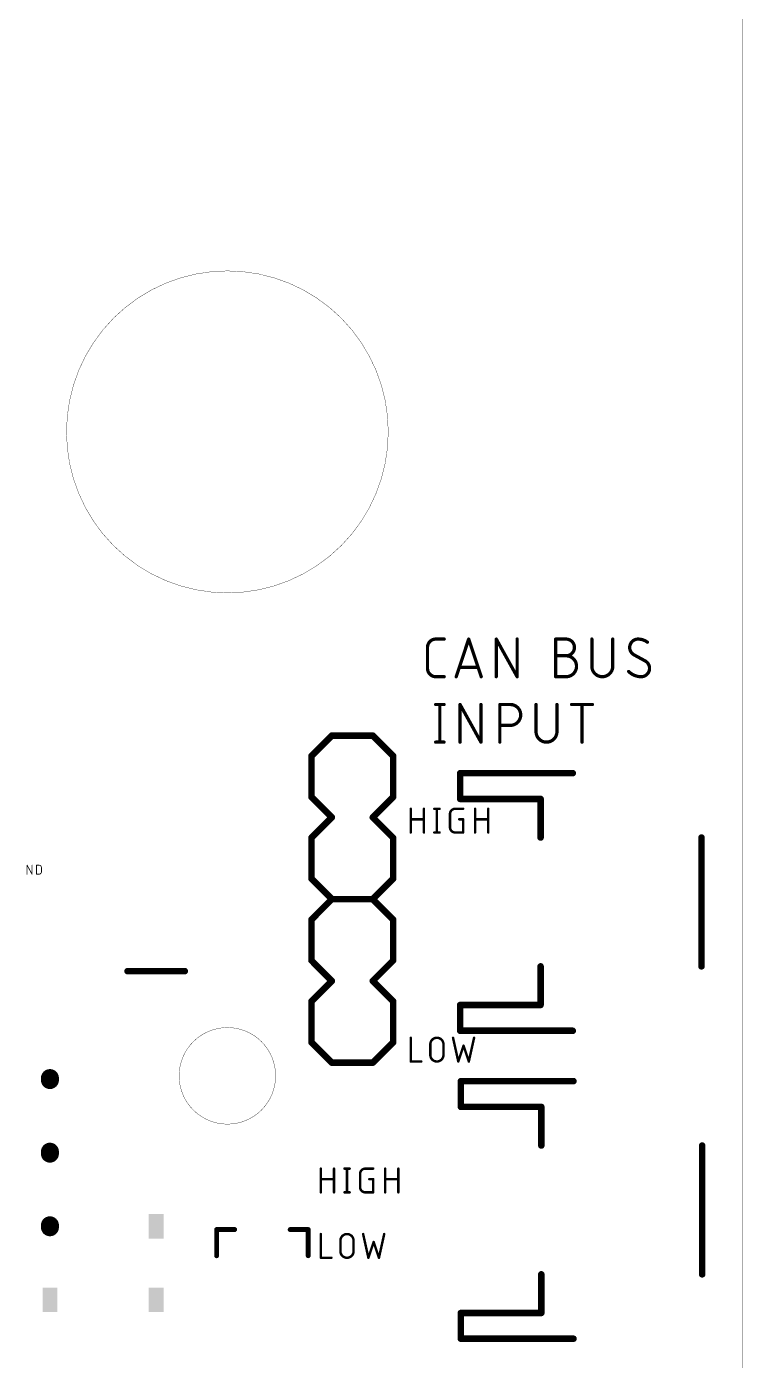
# Model space of a CAD drawing. Extents: x 2 to 74, y 3 to 153.
# Drawn here: x 51.85 to 74.1, y 70.26 to 111.68 of the extents above; entities that cross this region are included whole.
import ezdxf

# ---------------------------------------------------------------- set-up
doc = ezdxf.new("R2010")
doc.units = 0
doc.layers.add('20', color=31, linetype='CONTINUOUS')
doc.layers.add('21', color=253, linetype='CONTINUOUS')

# ---------------------------------------------------------------- blocks, each defined once
blk = doc.blocks.new('RECT')
blk.add_solid([(-0.5, -0.5), (0.5, -0.5), (-0.5, 0.5), (0.5, 0.5)])

msp = doc.modelspace()

# ---------------------------------------------------------------- linework, layer by layer
at = {"layer": '20', "const_width": 0.01}
msp.add_lwpolyline([(74.0933, 153.0944), (74.0933, 3.0944)], dxfattribs=at)
for points in [[(58.0933, 94.0944, 1), (58.0933, 104.0944, 1), (58.0933, 94.0944)], [(58.0933, 77.5944, 1), (58.0933, 80.5944, 1), (58.0933, 77.5944)]]:
    msp.add_lwpolyline(points, format="xyb", dxfattribs=at)
at = {"layer": '21'}
for points, const_width in [([(64.5724, 92.6592, 0.4142), (64.3128, 92.3996)], 0.1016), ([(64.3382, 92.3996, 1), (64.2874, 92.3996)], 0.0508), ([(64.2874, 92.3996, 1), (64.3382, 92.3996)], 0.0508), ([(64.5724, 92.6846, 1), (64.5724, 92.6338)], 0.0508), ([(64.5724, 92.6338, 1), (64.5724, 92.6846)], 0.0508), ([(64.8321, 92.6338, 1), (64.8321, 92.6846)], 0.0508), ([(65.6173, 92.6672, 1), (65.5691, 92.6512)], 0.0508), ([(65.6173, 92.6512, 1), (65.5691, 92.6672)], 0.0508), ([(66.4751, 92.6592, 1), (66.4243, 92.6592)], 0.0508), ([(66.4719, 92.6715, 1), (66.4275, 92.6469)], 0.0508), ([(67.1242, 92.6592, 1), (67.0734, 92.6592)], 0.0508), ([(68.3209, 92.6592, 1), (68.27, 92.6592)], 0.0508), ([(68.2955, 92.6846, 1), (68.2955, 92.6338)], 0.0508), ([(68.62, 92.1399, 1), (68.62, 92.6592)], 0.1016), ([(68.62, 92.6846, 1), (68.62, 92.6338)], 0.0508), ([(68.62, 92.6338, 1), (68.62, 92.6846)], 0.0508), ([(69.4469, 92.6592, 1), (69.3961, 92.6592)], 0.0508), ([(70.096, 92.6592, 1), (70.0452, 92.6592)], 0.0508), ([(70.8566, 92.6592, 0.4142), (70.597, 92.3996)], 0.1016), ([(70.597, 92.3996, 0.2656), (70.7268, 92.1724)], 0.1016), ([(70.6224, 92.3996, 1), (70.5716, 92.3996)], 0.0508), ([(70.5716, 92.3996, 1), (70.6224, 92.3996)], 0.0508), ([(71.1487, 92.5618, 0.1623), (70.8566, 92.6592)], 0.1016), ([(70.8566, 92.6846, 1), (70.8566, 92.6338)], 0.0508), ([(70.8566, 92.6338, 1), (70.8566, 92.6846)], 0.0508), ([(71.1335, 92.5415, 1), (71.1639, 92.5822)], 0.0508), ([(68.2955, 92.1653, 1), (68.2955, 92.1145)], 0.0508), ([(68.62, 91.4908, 1), (68.62, 92.1399)], 0.1016), ([(68.62, 92.1653, 1), (68.62, 92.1145)], 0.0508), ([(68.62, 92.1653, 1), (68.62, 92.1145)], 0.0508), ([(68.62, 92.1145, 1), (68.62, 92.1653)], 0.0508), ([(70.7389, 92.1947, 1), (70.7146, 92.1501)], 0.0508), ([(70.7139, 92.1505, 1), (70.7397, 92.1942)], 0.0508), ([(71.2136, 91.7504, 0.2656), (71.0838, 91.9776)], 0.1016), ([(71.0967, 91.9995, 1), (71.0709, 91.9557)], 0.0508), ([(71.0716, 91.9553, 1), (71.096, 91.9999)], 0.0508), ([(64.3128, 91.7504, 0.4142), (64.5724, 91.4908)], 0.1016), ([(64.3382, 91.7504, 1), (64.2874, 91.7504)], 0.0508), ([(64.2874, 91.7504, 1), (64.3382, 91.7504)], 0.0508), ([(64.5724, 91.5162, 1), (64.5724, 91.4654)], 0.0508), ([(64.5724, 91.4654, 1), (64.5724, 91.5162)], 0.0508), ([(64.8321, 91.4654, 1), (64.8321, 91.5162)], 0.0508), ([(65.3011, 91.8083, 1), (65.3011, 91.7575)], 0.0508), ([(65.8853, 91.7575, 1), (65.8853, 91.8083)], 0.0508), ([(68.2955, 91.5162, 1), (68.2955, 91.4654)], 0.0508), ([(68.62, 91.5162, 1), (68.62, 91.4654)], 0.0508), ([(68.62, 91.4654, 1), (68.62, 91.5162)], 0.0508), ([(69.4215, 91.8154, 1), (70.0706, 91.8154)], 0.1016), ([(69.4469, 91.8154, 1), (69.3961, 91.8154)], 0.0508), ([(69.3961, 91.8154, 1), (69.4469, 91.8154)], 0.0508), ([(70.096, 91.8154, 1), (70.0452, 91.8154)], 0.0508), ([(70.0452, 91.8154, 1), (70.096, 91.8154)], 0.0508), ([(70.5645, 91.6531, 0.2), (70.954, 91.4908)], 0.1016), ([(70.5825, 91.671, 1), (70.5465, 91.6352)], 0.0508), ([(70.954, 91.4908, 0.4142), (71.2136, 91.7504)], 0.1016), ([(70.954, 91.5162, 1), (70.954, 91.4654)], 0.0508), ([(70.954, 91.4654, 1), (70.954, 91.5162)], 0.0508), ([(71.239, 91.7504, 1), (71.1882, 91.7504)], 0.0508), ([(71.1882, 91.7504, 1), (71.239, 91.7504)], 0.0508), ([(65.1796, 91.4988, 1), (65.2278, 91.4828)], 0.0508), ([(65.9585, 91.4828, 1), (66.0067, 91.4988)], 0.0508), ([(66.4243, 91.4908, 1), (66.4751, 91.4908)], 0.0508), ([(67.0734, 91.4908, 1), (67.1242, 91.4908)], 0.0508), ([(67.0766, 91.4785, 1), (67.121, 91.5031)], 0.0508), ([(68.27, 91.4908, 1), (68.3209, 91.4908)], 0.0508), ([(64.5668, 90.6526, 1), (64.5668, 90.6018)], 0.0508), ([(64.722, 90.6272, 1), (64.6712, 90.6272)], 0.0508), ([(64.8264, 90.6018, 1), (64.8264, 90.6526)], 0.0508), ([(65.35, 90.6272, 1), (65.2992, 90.6272)], 0.0508), ([(65.3468, 90.6395, 1), (65.3024, 90.6149)], 0.0508), ([(65.9991, 90.6272, 1), (65.9483, 90.6272)], 0.0508), ([(66.5861, 90.6272, 1), (66.5353, 90.6272)], 0.0508), ([(66.5607, 90.6526, 1), (66.5607, 90.6018)], 0.0508), ([(66.8852, 89.9781, 1), (66.8852, 90.6272)], 0.1016), ([(66.8852, 90.6526, 1), (66.8852, 90.6018)], 0.0508), ([(66.8852, 90.6018, 1), (66.8852, 90.6526)], 0.0508), ([(67.7122, 90.6272, 1), (67.6614, 90.6272)], 0.0508), ([(68.3613, 90.6272, 1), (68.3105, 90.6272)], 0.0508), ([(68.7917, 90.6526, 1), (68.7917, 90.6018)], 0.0508), ([(69.1416, 90.6272, 1), (69.0908, 90.6272)], 0.0508), ([(69.4408, 90.6018, 1), (69.4408, 90.6526)], 0.0508), ([(66.5607, 90.0035, 1), (66.5607, 89.9527)], 0.0508), ([(66.8852, 90.0035, 1), (66.8852, 89.9527)], 0.0508), ([(66.8852, 89.9527, 1), (66.8852, 90.0035)], 0.0508), ([(61.341, 89.7128, 1), (61.341, 89.6112)], 0.1016), ([(61.3769, 89.6261, 1), (61.3051, 89.6979)], 0.1016), ([(62.6469, 89.6979, 1), (62.5751, 89.6261)], 0.1016), ([(62.611, 89.6112, 1), (62.611, 89.7128)], 0.1016), ([(64.5668, 89.4842, 1), (64.5668, 89.4334)], 0.0508), ([(64.6712, 89.4588, 1), (64.722, 89.4588)], 0.0508), ([(64.8264, 89.4334, 1), (64.8264, 89.4842)], 0.0508), ([(65.2992, 89.4588, 1), (65.35, 89.4588)], 0.0508), ([(65.9483, 89.4588, 1), (65.9991, 89.4588)], 0.0508), ([(65.9515, 89.4465, 1), (65.9959, 89.4711)], 0.0508), ([(66.5353, 89.4588, 1), (66.5861, 89.4588)], 0.0508), ([(67.6868, 89.7834, 1), (68.3359, 89.7834)], 0.1016), ([(67.7122, 89.7834, 1), (67.6614, 89.7834)], 0.0508), ([(67.6614, 89.7834, 1), (67.7122, 89.7834)], 0.0508), ([(68.3613, 89.7834, 1), (68.3105, 89.7834)], 0.0508), ([(68.3105, 89.7834, 1), (68.3613, 89.7834)], 0.0508), ([(69.0908, 89.4588, 1), (69.1416, 89.4588)], 0.0508), ([(60.7568, 89.027, 1), (60.6552, 89.027)], 0.1016), ([(60.6701, 89.0629, 1), (60.7419, 88.9911)], 0.1016), ([(63.2968, 89.027, 1), (63.1952, 89.027)], 0.1016), ([(63.2101, 88.9911, 1), (63.2819, 89.0629)], 0.1016), ([(65.328, 88.5458, 1), (65.328, 88.4442)], 0.1016), ([(65.3788, 88.495, 1), (65.2772, 88.495)], 0.1016), ([(68.828, 88.4442, 1), (68.828, 88.5458)], 0.1016), ([(60.7419, 87.7929, 1), (60.6701, 87.7211)], 0.1016), ([(63.2819, 87.7211, 1), (63.2101, 87.7929)], 0.1016), ([(60.6552, 87.757, 1), (60.7568, 87.757)], 0.1016), ([(63.1952, 87.757, 1), (63.2968, 87.757)], 0.1016), ([(63.8112, 87.3887, 1), (63.7731, 87.3887)], 0.0381), ([(64.2204, 87.3887, 1), (64.1823, 87.3887)], 0.0381), ([(64.5245, 87.4077, 1), (64.5245, 87.3697)], 0.0381), ([(64.6254, 87.3887, 1), (64.5873, 87.3887)], 0.0381), ([(64.6882, 87.3697, 1), (64.6882, 87.4077)], 0.0381), ([(65.175, 87.3887, 0.4142), (65.0113, 87.225)], 0.0762), ([(65.175, 87.4077, 1), (65.175, 87.3697)], 0.0381), ([(65.175, 87.3697, 1), (65.175, 87.4077)], 0.0381), ([(65.328, 87.7458, 1), (65.328, 87.6442)], 0.1016), ([(65.2772, 87.695, 1), (65.3788, 87.695)], 0.1016), ([(65.4205, 87.3697, 1), (65.4205, 87.4077)], 0.0381), ([(65.8106, 87.3887, 1), (65.7725, 87.3887)], 0.0381), ([(66.2199, 87.3887, 1), (66.1818, 87.3887)], 0.0381), ([(67.8788, 87.695, 1), (67.7772, 87.695)], 0.1016), ([(67.828, 87.6442, 1), (67.828, 87.7458)], 0.1016), ([(61.3769, 87.0861, 1), (61.3051, 87.1579)], 0.1016), ([(61.3051, 87.0861, 1), (61.3769, 87.1579)], 0.1016), ([(62.6469, 87.1579, 1), (62.5751, 87.0861)], 0.1016), ([(62.5751, 87.1579, 1), (62.6469, 87.0861)], 0.1016), ([(63.7921, 87.0804, 1), (63.7921, 87.0423)], 0.0381), ([(64.2013, 87.0423, 1), (64.2013, 87.0804)], 0.0381), ([(65.0303, 87.225, 1), (64.9922, 87.225)], 0.0381), ([(64.9922, 87.225, 1), (65.0303, 87.225)], 0.0381), ([(65.2978, 87.0804, 1), (65.2978, 87.0423)], 0.0381), ([(65.4396, 87.0613, 1), (65.4015, 87.0613)], 0.0381), ([(65.4205, 87.0423, 1), (65.4205, 87.0804)], 0.0381), ([(65.7916, 87.0804, 1), (65.7916, 87.0423)], 0.0381), ([(66.2008, 87.0423, 1), (66.2008, 87.0804)], 0.0381), ([(60.7568, 86.487, 1), (60.6552, 86.487)], 0.1016), ([(60.6701, 86.5229, 1), (60.7419, 86.4511)], 0.1016), ([(63.2968, 86.487, 1), (63.1952, 86.487)], 0.1016), ([(63.2101, 86.4511, 1), (63.2819, 86.5229)], 0.1016), ([(63.7731, 86.6521, 1), (63.8112, 86.6521)], 0.0381), ([(64.1823, 86.6521, 1), (64.2204, 86.6521)], 0.0381), ([(64.5245, 86.6711, 1), (64.5245, 86.6331)], 0.0381), ([(64.5873, 86.6521, 1), (64.6254, 86.6521)], 0.0381), ([(64.6882, 86.6331, 1), (64.6882, 86.6711)], 0.0381), ([(65.0113, 86.8158, 0.4142), (65.175, 86.6521)], 0.0762), ([(65.0303, 86.8158, 1), (64.9922, 86.8158)], 0.0381), ([(64.9922, 86.8158, 1), (65.0303, 86.8158)], 0.0381), ([(65.175, 86.6711, 1), (65.175, 86.6331)], 0.0381), ([(65.175, 86.6331, 1), (65.175, 86.6711)], 0.0381), ([(65.4015, 86.6521, 1), (65.4396, 86.6521)], 0.0381), ([(65.4205, 86.6331, 1), (65.4205, 86.6711)], 0.0381), ([(65.7725, 86.6521, 1), (65.8106, 86.6521)], 0.0381), ([(66.1818, 86.6521, 1), (66.2199, 86.6521)], 0.0381), ([(72.8788, 86.495, 1), (72.7772, 86.495)], 0.1016), ([(67.7772, 86.495, 1), (67.8788, 86.495)], 0.1016), ([(51.8729, 85.6392, 1), (51.8618, 85.633)], 0.0127), ([(51.8737, 85.6361, 1), (51.861, 85.6361)], 0.0127), ([(51.861, 85.3567, 1), (51.8737, 85.3567)], 0.0127), ([(52.0289, 85.6361, 1), (52.0162, 85.6361)], 0.0127), ([(52.0162, 85.3567, 1), (52.0289, 85.3567)], 0.0127), ([(52.017, 85.3536, 1), (52.0281, 85.3598)], 0.0127), ([(52.1663, 85.6361, 1), (52.1536, 85.6361)], 0.0127), ([(52.1599, 85.3631, 1), (52.1599, 85.3504)], 0.0127), ([(52.1536, 85.3567, 1), (52.1663, 85.3567)], 0.0127), ([(52.1599, 85.6424, 1), (52.1599, 85.6298)], 0.0127), ([(52.3151, 85.5585, 0.4142), (52.2375, 85.6361)], 0.0254), ([(52.2375, 85.3567, 0.4142), (52.3151, 85.4343)], 0.0254), ([(52.2375, 85.363, 1), (52.2375, 85.3504)], 0.0127), ([(52.2375, 85.6424, 1), (52.2375, 85.6298)], 0.0127), ([(52.2375, 85.6298, 1), (52.2375, 85.6424)], 0.0127), ([(52.2375, 85.3504, 1), (52.2375, 85.3631)], 0.0127), ([(52.3215, 85.5585, 1), (52.3088, 85.5585)], 0.0127), ([(52.3088, 85.5585, 1), (52.3215, 85.5585)], 0.0127), ([(52.3215, 85.4343, 1), (52.3088, 85.4343)], 0.0127), ([(52.3088, 85.4343, 1), (52.3215, 85.4343)], 0.0127), ([(60.7419, 85.2529, 1), (60.6701, 85.1811)], 0.1016), ([(60.6552, 85.217, 1), (60.7568, 85.217)], 0.1016), ([(63.1952, 85.217, 1), (63.2968, 85.217)], 0.1016), ([(63.2819, 85.1811, 1), (63.2101, 85.2529)], 0.1016), ([(61.341, 84.6328, 1), (61.341, 84.5312)], 0.1016), ([(61.341, 84.6328, 1), (61.341, 84.5312)], 0.1016), ([(61.3769, 84.5461, 1), (61.3051, 84.6179)], 0.1016), ([(61.3051, 84.5461, 1), (61.3769, 84.6179)], 0.1016), ([(62.6469, 84.6179, 1), (62.5751, 84.5461)], 0.1016), ([(62.5751, 84.6179, 1), (62.6469, 84.5461)], 0.1016), ([(62.611, 84.5312, 1), (62.611, 84.6328)], 0.1016), ([(62.611, 84.5312, 1), (62.611, 84.6328)], 0.1016), ([(60.7568, 83.947, 1), (60.6552, 83.947)], 0.1016), ([(60.6701, 83.9829, 1), (60.7419, 83.9111)], 0.1016), ([(63.2968, 83.947, 1), (63.1952, 83.947)], 0.1016), ([(63.2101, 83.9111, 1), (63.2819, 83.9829)], 0.1016), ([(54.991, 82.3976, 1), (54.991, 82.296)], 0.1016), ([(56.769, 82.296, 1), (56.769, 82.3976)], 0.1016), ([(60.7419, 82.7129, 1), (60.6701, 82.6411)], 0.1016), ([(60.6552, 82.677, 1), (60.7568, 82.677)], 0.1016), ([(63.1952, 82.677, 1), (63.2968, 82.677)], 0.1016), ([(63.2819, 82.6411, 1), (63.2101, 82.7129)], 0.1016), ([(67.8788, 82.495, 1), (67.7772, 82.495)], 0.1016), ([(72.7772, 82.495, 1), (72.8788, 82.495)], 0.1016), ([(61.3769, 82.0061, 1), (61.3051, 82.0779)], 0.1016), ([(61.3051, 82.0061, 1), (61.3769, 82.0779)], 0.1016), ([(62.6469, 82.0779, 1), (62.5751, 82.0061)], 0.1016), ([(62.5751, 82.0779, 1), (62.6469, 82.0061)], 0.1016), ([(60.7568, 81.407, 1), (60.6552, 81.407)], 0.1016), ([(60.6701, 81.4429, 1), (60.7419, 81.3711)], 0.1016), ([(63.2968, 81.407, 1), (63.1952, 81.407)], 0.1016), ([(63.2101, 81.3711, 1), (63.2819, 81.4429)], 0.1016), ([(65.328, 81.3458, 1), (65.328, 81.2442)], 0.1016), ([(65.3788, 81.295, 1), (65.2772, 81.295)], 0.1016), ([(67.7772, 81.295, 1), (67.8788, 81.295)], 0.1016), ([(67.828, 81.2442, 1), (67.828, 81.3458)], 0.1016), ([(65.328, 80.5458, 1), (65.328, 80.4442)], 0.1016), ([(65.2772, 80.495, 1), (65.3788, 80.495)], 0.1016), ([(68.828, 80.4442, 1), (68.828, 80.5458)], 0.1016), ([(60.7419, 80.1729, 1), (60.6701, 80.1011)], 0.1016), ([(60.6552, 80.137, 1), (60.7568, 80.137)], 0.1016), ([(63.1952, 80.137, 1), (63.2968, 80.137)], 0.1016), ([(63.2819, 80.1011, 1), (63.2101, 80.1729)], 0.1016), ([(63.8112, 80.2767, 1), (63.7731, 80.2767)], 0.0381), ([(64.8093, 80.0721, 1), (64.4001, 80.0721)], 0.0762), ([(64.4192, 80.0721, 1), (64.3811, 80.0721)], 0.0381), ([(64.3811, 80.0721, 1), (64.4192, 80.0721)], 0.0381), ([(64.8284, 80.0721, 1), (64.7903, 80.0721)], 0.0381), ([(64.7903, 80.0721, 1), (64.8284, 80.0721)], 0.0381), ([(65.125, 80.2808, 1), (65.0878, 80.2726)], 0.0381), ([(65.4519, 80.0372, 1), (65.4157, 80.0251)], 0.0381), ([(65.4519, 80.0251, 1), (65.4157, 80.0372)], 0.0381), ([(65.7798, 80.2726, 1), (65.7426, 80.2808)], 0.0381), ([(61.341, 79.5528, 1), (61.341, 79.4512)], 0.1016), ([(61.3051, 79.4661, 1), (61.3769, 79.5379)], 0.1016), ([(62.5751, 79.5379, 1), (62.6469, 79.4661)], 0.1016), ([(62.611, 79.4512, 1), (62.611, 79.5528)], 0.1016), ([(63.7921, 79.5592, 1), (63.7921, 79.5211)], 0.0381), ([(63.7731, 79.5401, 1), (63.8112, 79.5401)], 0.0381), ([(64.1195, 79.5211, 1), (64.1195, 79.5592)], 0.0381), ([(64.4001, 79.7447, 1), (64.8094, 79.7447)], 0.0762), ([(64.4192, 79.7447, 1), (64.3811, 79.7447)], 0.0381), ([(64.3811, 79.7447, 1), (64.4192, 79.7447)], 0.0381), ([(64.8284, 79.7447, 1), (64.7903, 79.7447)], 0.0381), ([(64.7903, 79.7447, 1), (64.8284, 79.7447)], 0.0381), ([(65.252, 79.5461, 1), (65.2882, 79.5341)], 0.0381), ([(65.2515, 79.536, 1), (65.2887, 79.5442)], 0.0381), ([(65.5789, 79.5442, 1), (65.6161, 79.536)], 0.0381), ([(65.5794, 79.5341, 1), (65.6156, 79.5461)], 0.0381), ([(52.7177, 79.0245, 1), (52.4383, 79.0245)], 0.2794), ([(52.4383, 78.9635, 1), (52.7177, 78.9635)], 0.2794), ([(65.35, 78.9808, 1), (65.35, 78.8792)], 0.1016), ([(65.4008, 78.93, 1), (65.2992, 78.93)], 0.1016), ([(68.85, 78.8792, 1), (68.85, 78.9808)], 0.1016), ([(65.35, 78.1808, 1), (65.35, 78.0792)], 0.1016), ([(65.2992, 78.13, 1), (65.4008, 78.13)], 0.1016), ([(67.9008, 78.13, 1), (67.7992, 78.13)], 0.1016), ([(67.85, 78.0792, 1), (67.85, 78.1808)], 0.1016), ([(52.7177, 76.7385, 1), (52.4383, 76.7385)], 0.2794), ([(52.4383, 76.6775, 1), (52.7177, 76.6775)], 0.2794), ([(67.7992, 76.93, 1), (67.9008, 76.93)], 0.1016), ([(72.9008, 76.93, 1), (72.7992, 76.93)], 0.1016), ([(61.0172, 76.2127, 1), (60.9791, 76.2127)], 0.0381), ([(61.4264, 76.2127, 1), (61.3883, 76.2127)], 0.0381), ([(61.7305, 76.2317, 1), (61.7305, 76.1937)], 0.0381), ([(61.8314, 76.2127, 1), (61.7933, 76.2127)], 0.0381), ([(61.8942, 76.1937, 1), (61.8942, 76.2317)], 0.0381), ([(62.381, 76.2127, 0.4142), (62.2173, 76.049)], 0.0762), ([(62.381, 76.2317, 1), (62.381, 76.1937)], 0.0381), ([(62.381, 76.1937, 1), (62.381, 76.2317)], 0.0381), ([(62.6265, 76.1937, 1), (62.6265, 76.2317)], 0.0381), ([(63.0166, 76.2127, 1), (62.9785, 76.2127)], 0.0381), ([(63.4259, 76.2127, 1), (63.3878, 76.2127)], 0.0381), ([(60.9981, 75.9044, 1), (60.9981, 75.8663)], 0.0381), ([(61.4073, 75.8663, 1), (61.4073, 75.9044)], 0.0381), ([(62.2363, 76.049, 1), (62.1982, 76.049)], 0.0381), ([(62.1982, 76.049, 1), (62.2363, 76.049)], 0.0381), ([(62.5038, 75.9044, 1), (62.5038, 75.8663)], 0.0381), ([(62.6456, 75.8853, 1), (62.6075, 75.8853)], 0.0381), ([(62.6265, 75.8663, 1), (62.6265, 75.9044)], 0.0381), ([(62.9976, 75.9044, 1), (62.9976, 75.8663)], 0.0381), ([(63.4068, 75.8663, 1), (63.4068, 75.9044)], 0.0381), ([(60.9791, 75.4761, 1), (61.0172, 75.4761)], 0.0381), ([(61.3883, 75.4761, 1), (61.4264, 75.4761)], 0.0381), ([(61.7305, 75.4951, 1), (61.7305, 75.4571)], 0.0381), ([(61.7933, 75.4761, 1), (61.8314, 75.4761)], 0.0381), ([(61.8942, 75.4571, 1), (61.8942, 75.4951)], 0.0381), ([(62.2363, 75.6398, 1), (62.1982, 75.6398)], 0.0381), ([(62.1982, 75.6398, 1), (62.2363, 75.6398)], 0.0381), ([(62.2173, 75.6398, 0.4142), (62.381, 75.4761)], 0.0762), ([(62.381, 75.4951, 1), (62.381, 75.4571)], 0.0381), ([(62.381, 75.4571, 1), (62.381, 75.4951)], 0.0381), ([(62.6075, 75.4761, 1), (62.6456, 75.4761)], 0.0381), ([(62.6265, 75.4571, 1), (62.6265, 75.4951)], 0.0381), ([(62.9785, 75.4761, 1), (63.0166, 75.4761)], 0.0381), ([(63.3878, 75.4761, 1), (63.4259, 75.4761)], 0.0381), ([(52.7177, 74.4525, 1), (52.4383, 74.4525)], 0.2794), ([(52.4383, 74.3915, 1), (52.7177, 74.3915)], 0.2794), ([(57.7977, 74.3204, 1), (57.7215, 74.3204)], 0.0762), ([(57.7596, 74.3585, 1), (57.7596, 74.2823)], 0.0762), ([(58.3184, 74.2823, 1), (58.3184, 74.3585)], 0.0762), ([(60.0456, 74.3585, 1), (60.0456, 74.2823)], 0.0762), ([(60.6425, 74.3204, 1), (60.5663, 74.3204)], 0.0762), ([(60.6044, 74.2823, 1), (60.6044, 74.3585)], 0.0762), ([(61.0172, 74.1807, 1), (60.9791, 74.1807)], 0.0381), ([(62.0153, 73.9761, 1), (61.6061, 73.9761)], 0.0762), ([(62.331, 74.1848, 1), (62.2938, 74.1766)], 0.0381), ([(62.9858, 74.1766, 1), (62.9486, 74.1848)], 0.0381), ([(61.6252, 73.9761, 1), (61.5871, 73.9761)], 0.0381), ([(61.5871, 73.9761, 1), (61.6252, 73.9761)], 0.0381), ([(62.0344, 73.9761, 1), (61.9963, 73.9761)], 0.0381), ([(61.9963, 73.9761, 1), (62.0344, 73.9761)], 0.0381), ([(62.6579, 73.9412, 1), (62.6217, 73.9291)], 0.0381), ([(62.6579, 73.9291, 1), (62.6217, 73.9412)], 0.0381), ([(57.7215, 73.5076, 1), (57.7977, 73.5076)], 0.0762), ([(60.5663, 73.5076, 1), (60.6425, 73.5076)], 0.0762), ([(60.9981, 73.4631, 1), (60.9981, 73.4251)], 0.0381), ([(60.9791, 73.4441, 1), (61.0172, 73.4441)], 0.0381), ([(61.3255, 73.4251, 1), (61.3255, 73.4631)], 0.0381), ([(61.6061, 73.6487, 1), (62.0154, 73.6487)], 0.0762), ([(61.6252, 73.6487, 1), (61.5871, 73.6487)], 0.0381), ([(61.5871, 73.6487, 1), (61.6252, 73.6487)], 0.0381), ([(62.0344, 73.6487, 1), (61.9963, 73.6487)], 0.0381), ([(61.9963, 73.6487, 1), (62.0344, 73.6487)], 0.0381), ([(62.458, 73.4501, 1), (62.4942, 73.4381)], 0.0381), ([(62.4575, 73.44, 1), (62.4947, 73.4482)], 0.0381), ([(62.7849, 73.4482, 1), (62.8221, 73.44)], 0.0381), ([(62.7854, 73.4381, 1), (62.8216, 73.4501)], 0.0381), ([(67.9008, 72.93, 1), (67.7992, 72.93)], 0.1016), ([(72.7992, 72.93, 1), (72.9008, 72.93)], 0.1016), ([(65.35, 71.7808, 1), (65.35, 71.6792)], 0.1016), ([(65.4008, 71.73, 1), (65.2992, 71.73)], 0.1016), ([(67.7992, 71.73, 1), (67.9008, 71.73)], 0.1016), ([(67.85, 71.6792, 1), (67.85, 71.7808)], 0.1016), ([(65.35, 70.9808, 1), (65.35, 70.8792)], 0.1016), ([(65.2992, 70.93, 1), (65.4008, 70.93)], 0.1016), ([(68.85, 70.8792, 1), (68.85, 70.9808)], 0.1016)]:
    msp.add_lwpolyline(points, format="xyb", dxfattribs=dict(at, const_width=const_width))
for points, const_width in [([(64.3128, 91.7504), (64.3128, 92.3996)], 0.1016), ([(64.5724, 92.6592), (64.8321, 92.6592)], 0.1016), ([(65.2037, 91.4908), (65.5932, 92.6592)], 0.1016), ([(65.5932, 92.6592), (65.9826, 91.4908)], 0.1016), ([(66.4497, 91.4908), (66.4497, 92.6592)], 0.1016), ([(66.4497, 92.6592), (67.0988, 91.4908)], 0.1016), ([(67.0988, 91.4908), (67.0988, 92.6592)], 0.1016), ([(68.2955, 91.4908), (68.2955, 92.6592)], 0.1016), ([(68.2955, 92.6592), (68.62, 92.6592)], 0.1016), ([(69.4215, 92.6592), (69.4215, 91.8154)], 0.1016), ([(70.0706, 91.8154), (70.0706, 92.6592)], 0.1016), ([(68.2955, 92.1399), (68.62, 92.1399)], 0.1016), ([(71.0838, 91.9776), (70.7268, 92.1724)], 0.1016), ([(64.8321, 91.4908), (64.5724, 91.4908)], 0.1016), ([(65.8853, 91.7829), (65.3011, 91.7829)], 0.1016), ([(68.62, 91.4908), (68.2955, 91.4908)], 0.1016), ([(64.5668, 90.6272), (64.8264, 90.6272)], 0.1016), ([(64.6966, 90.6272), (64.6966, 89.4588)], 0.1016), ([(65.3246, 89.4588), (65.3246, 90.6272)], 0.1016), ([(65.3246, 90.6272), (65.9737, 89.4588)], 0.1016), ([(65.9737, 89.4588), (65.9737, 90.6272)], 0.1016), ([(66.5607, 89.4588), (66.5607, 90.6272)], 0.1016), ([(66.5607, 90.6272), (66.8852, 90.6272)], 0.1016), ([(67.6868, 90.6272), (67.6868, 89.7834)], 0.1016), ([(68.3359, 89.7834), (68.3359, 90.6272)], 0.1016), ([(68.7917, 90.6272), (69.4408, 90.6272)], 0.1016), ([(69.1162, 89.4588), (69.1162, 90.6272)], 0.1016), ([(66.8852, 89.9781), (66.5607, 89.9781)], 0.1016), ([(61.341, 89.662), (60.706, 89.027)], 0.2032), ([(62.611, 89.662), (61.341, 89.662)], 0.2032), ([(63.246, 89.027), (62.611, 89.662)], 0.2032), ([(64.5668, 89.4588), (64.8264, 89.4588)], 0.1016), ([(60.706, 87.757), (60.706, 89.027)], 0.2032), ([(63.246, 89.027), (63.246, 87.757)], 0.2032), ([(68.828, 88.495), (65.328, 88.495)], 0.2032), ([(65.328, 88.495), (65.328, 87.695)], 0.2032), ([(61.341, 87.122), (60.706, 87.757)], 0.2032), ([(63.246, 87.757), (62.611, 87.122)], 0.2032), ([(63.7921, 86.6521), (63.7921, 87.3887)], 0.0762), ([(64.2013, 87.3887), (64.2013, 86.6521)], 0.0762), ([(64.5245, 87.3887), (64.6882, 87.3887)], 0.0762), ([(64.6063, 87.3887), (64.6063, 86.6521)], 0.0762), ([(65.175, 87.3887), (65.4205, 87.3887)], 0.0762), ([(65.328, 87.695), (67.828, 87.695)], 0.2032), ([(65.7916, 86.6521), (65.7916, 87.3887)], 0.0762), ([(66.2008, 87.3887), (66.2008, 86.6521)], 0.0762), ([(67.828, 87.695), (67.828, 86.495)], 0.2032), ([(60.706, 86.487), (61.341, 87.122)], 0.2032), ([(62.611, 87.122), (63.246, 86.487)], 0.2032), ([(63.7921, 87.0613), (64.2013, 87.0613)], 0.0762), ([(65.0113, 86.8158), (65.0113, 87.225)], 0.0762), ([(65.2978, 87.0613), (65.4205, 87.0613)], 0.0762), ([(65.4205, 87.0613), (65.4205, 86.6521)], 0.0762), ([(65.7916, 87.0613), (66.2008, 87.0613)], 0.0762), ([(60.706, 85.217), (60.706, 86.487)], 0.2032), ([(63.246, 86.487), (63.246, 85.217)], 0.2032), ([(64.5245, 86.6521), (64.6882, 86.6521)], 0.0762), ([(65.4205, 86.6521), (65.175, 86.6521)], 0.0762), ([(72.828, 82.495), (72.828, 86.495)], 0.2032), ([(51.8673, 85.3567), (51.8673, 85.6361)], 0.0254), ([(51.8673, 85.6361), (52.0225, 85.3567)], 0.0254), ([(52.0225, 85.3567), (52.0225, 85.6361)], 0.0254), ([(52.1599, 85.3567), (52.1599, 85.6361)], 0.0254), ([(52.1599, 85.6361), (52.2375, 85.6361)], 0.0254), ([(52.2375, 85.3567), (52.1599, 85.3567)], 0.0254), ([(52.3151, 85.5585), (52.3151, 85.4343)], 0.0254), ([(61.341, 84.582), (60.706, 85.217)], 0.2032), ([(63.246, 85.217), (62.611, 84.582)], 0.2032), ([(61.341, 84.582), (60.706, 83.947)], 0.2032), ([(62.611, 84.582), (61.341, 84.582)], 0.2032), ([(62.611, 84.582), (61.341, 84.582)], 0.2032), ([(63.246, 83.947), (62.611, 84.582)], 0.2032), ([(60.706, 82.677), (60.706, 83.947)], 0.2032), ([(63.246, 83.947), (63.246, 82.677)], 0.2032), ([(54.991, 82.3468), (56.769, 82.3468)], 0.2032), ([(61.341, 82.042), (60.706, 82.677)], 0.2032), ([(63.246, 82.677), (62.611, 82.042)], 0.2032), ([(67.828, 82.495), (67.828, 81.295)], 0.2032), ([(60.706, 81.407), (61.341, 82.042)], 0.2032), ([(62.611, 82.042), (63.246, 81.407)], 0.2032), ([(60.706, 80.137), (60.706, 81.407)], 0.2032), ([(63.246, 81.407), (63.246, 80.137)], 0.2032), ([(67.828, 81.295), (65.328, 81.295)], 0.2032), ([(65.328, 81.295), (65.328, 80.495)], 0.2032), ([(65.328, 80.495), (68.828, 80.495)], 0.2032), ([(61.341, 79.502), (60.706, 80.137)], 0.2032), ([(63.246, 80.137), (62.611, 79.502)], 0.2032), ([(63.7921, 80.2767), (63.7921, 79.5401)], 0.0762), ([(64.4001, 79.7447), (64.4001, 80.0721)], 0.0762), ([(64.8094, 80.0721), (64.8094, 79.7447)], 0.0762), ([(65.1064, 80.2767), (65.2701, 79.5401)], 0.0762), ([(65.2701, 79.5401), (65.4338, 80.0312)], 0.0762), ([(65.4338, 80.0312), (65.5975, 79.5401)], 0.0762), ([(65.5975, 79.5401), (65.7612, 80.2767)], 0.0762), ([(62.611, 79.502), (61.341, 79.502)], 0.2032), ([(63.7921, 79.5401), (64.1195, 79.5401)], 0.0762), ([(52.578, 79.0245), (52.578, 78.9635)], 0.5588), ([(68.85, 78.93), (65.35, 78.93)], 0.2032), ([(65.35, 78.93), (65.35, 78.13)], 0.2032), ([(65.35, 78.13), (67.85, 78.13)], 0.2032), ([(67.85, 78.13), (67.85, 76.93)], 0.2032), ([(52.578, 76.7385), (52.578, 76.6775)], 0.5588), ([(72.85, 72.93), (72.85, 76.93)], 0.2032), ([(60.9981, 75.4761), (60.9981, 76.2127)], 0.0762), ([(61.4073, 76.2127), (61.4073, 75.4761)], 0.0762), ([(61.7305, 76.2127), (61.8942, 76.2127)], 0.0762), ([(61.8123, 76.2127), (61.8123, 75.4761)], 0.0762), ([(62.381, 76.2127), (62.6265, 76.2127)], 0.0762), ([(62.9976, 75.4761), (62.9976, 76.2127)], 0.0762), ([(63.4068, 76.2127), (63.4068, 75.4761)], 0.0762), ([(60.9981, 75.8853), (61.4073, 75.8853)], 0.0762), ([(62.2173, 75.6398), (62.2173, 76.049)], 0.0762), ([(62.5038, 75.8853), (62.6265, 75.8853)], 0.0762), ([(62.6265, 75.8853), (62.6265, 75.4761)], 0.0762), ([(62.9976, 75.8853), (63.4068, 75.8853)], 0.0762), ([(61.7305, 75.4761), (61.8942, 75.4761)], 0.0762), ([(62.6265, 75.4761), (62.381, 75.4761)], 0.0762), ([(52.578, 74.4525), (52.578, 74.3915)], 0.5588), ([(57.7596, 73.5076), (57.7596, 74.3204)], 0.1524), ([(57.7596, 74.3204), (58.3184, 74.3204)], 0.1524), ([(60.0456, 74.3204), (60.6044, 74.3204)], 0.1524), ([(60.6044, 74.3204), (60.6044, 73.5076)], 0.1524), ([(60.9981, 74.1807), (60.9981, 73.4441)], 0.0762), ([(62.3124, 74.1807), (62.4761, 73.4441)], 0.0762), ([(62.8035, 73.4441), (62.9672, 74.1807)], 0.0762), ([(61.6061, 73.6487), (61.6061, 73.9761)], 0.0762), ([(62.0154, 73.9761), (62.0154, 73.6487)], 0.0762), ([(62.4761, 73.4441), (62.6398, 73.9352)], 0.0762), ([(62.6398, 73.9352), (62.8035, 73.4441)], 0.0762), ([(60.9981, 73.4441), (61.3255, 73.4441)], 0.0762), ([(67.85, 72.93), (67.85, 71.73)], 0.2032), ([(67.85, 71.73), (65.35, 71.73)], 0.2032), ([(65.35, 71.73), (65.35, 70.93)], 0.2032), ([(65.35, 70.93), (68.85, 70.93)], 0.2032)]:
    msp.add_lwpolyline(points, dxfattribs=dict(at, const_width=const_width))

# ---------------------------------------------------------------- block references
at = {"layer": '21', "xscale": 0.4572, "yscale": 0.762, "rotation": 180}
for p in [(55.88, 74.422), (52.578, 72.136), (55.88, 72.136)]:
    msp.add_blockref('RECT', p, dxfattribs=at)

doc.saveas('drawing.dxf')
